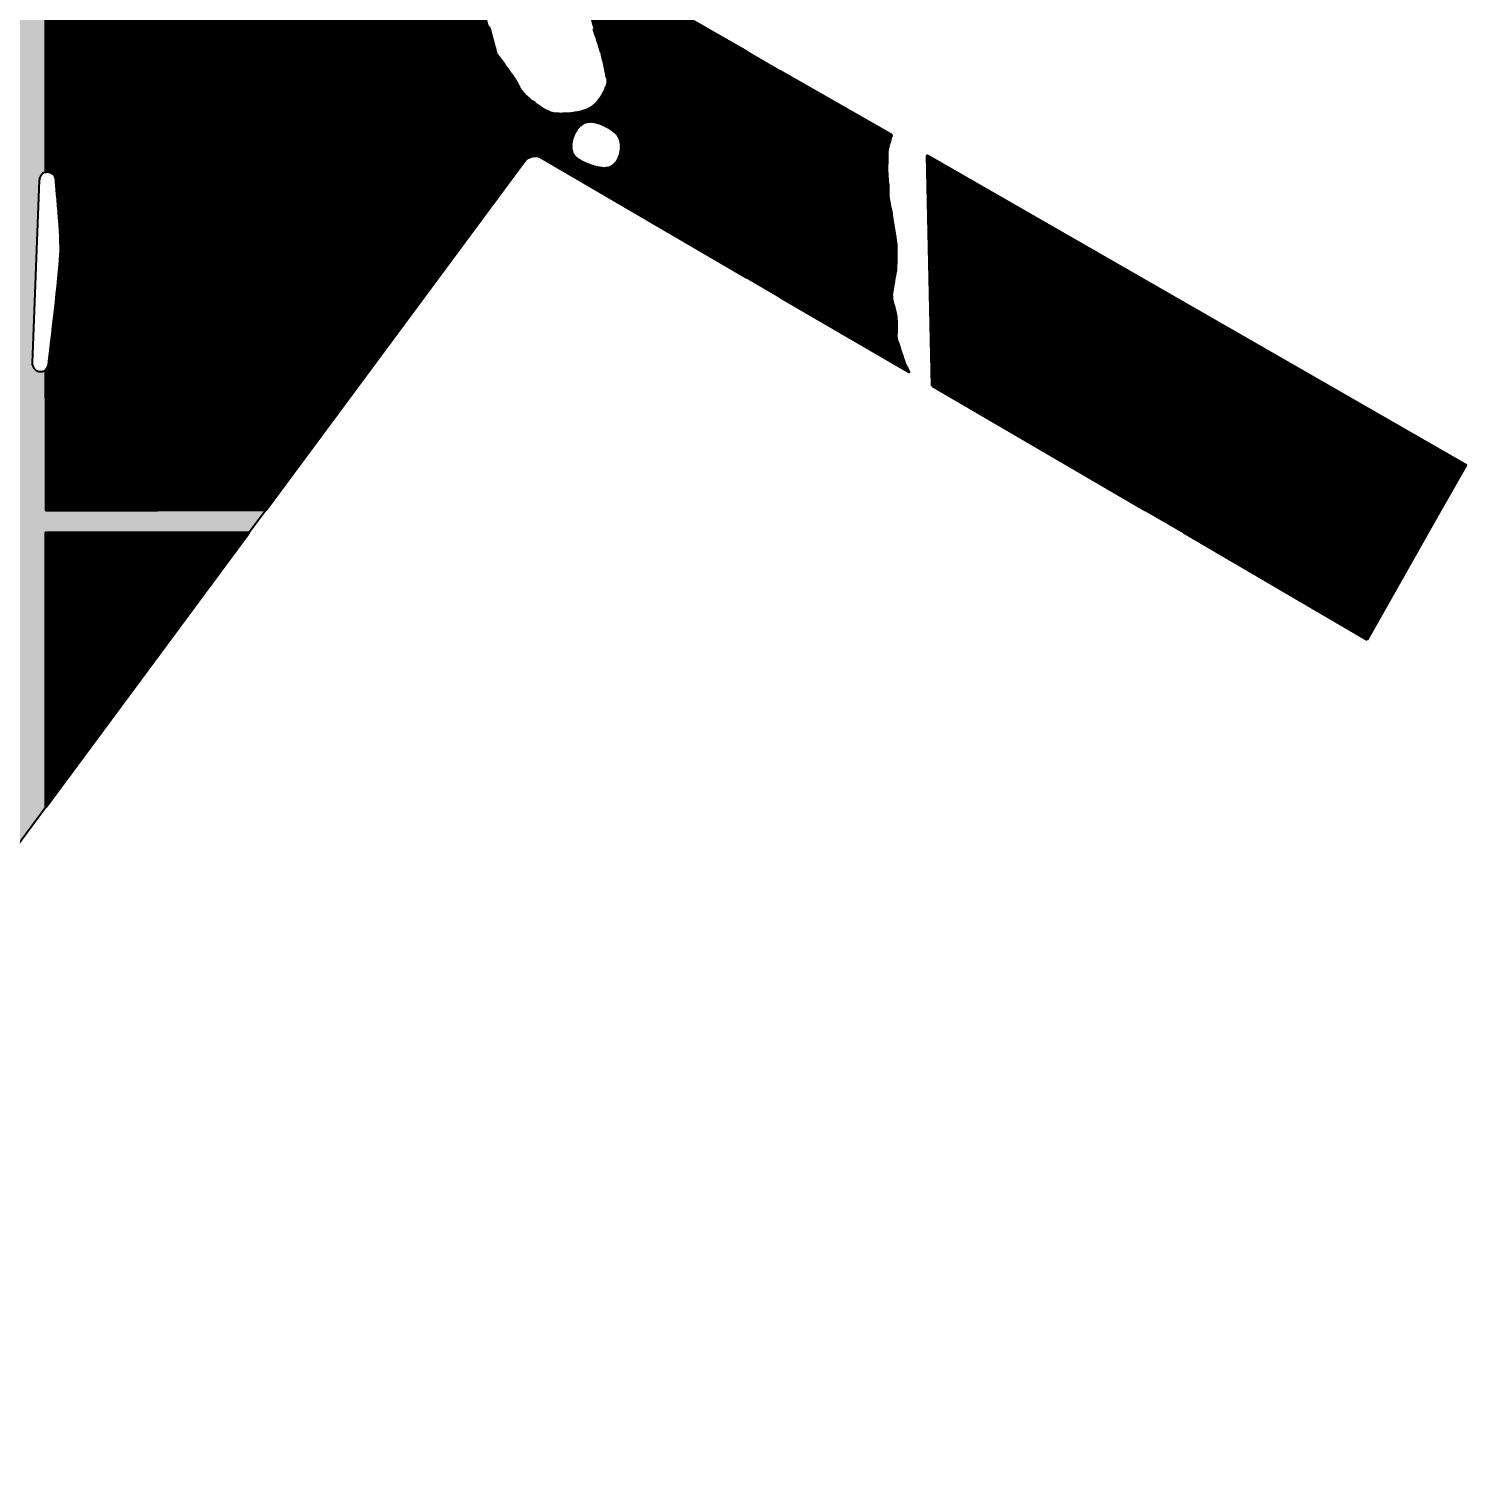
# Model space of a CAD drawing. Header units: metres. Extents: x 729569 to 733474, y 1423763 to 1426173.
# Drawn here: x 731921 to 732434, y 1424548 to 1425062 of the extents above; entities that cross this region are included whole.
import ezdxf

# ---------------------------------------------------------------- set-up
doc = ezdxf.new("R2010")
doc.units = ezdxf.units.M
for name, color, linetype in [('BOUNDARY', 7, 'Continuous'), ('GREEN_AREA', 7, 'Continuous'), ('PARCEL_BORDER', 7, 'Continuous'), ('PARCEL_S', 7, 'Continuous'), ('ROADS_LOCAL', 7, 'Continuous'), ('ROADS_MAIN', 7, 'Continuous')]:
    doc.layers.add(name, color=color, linetype=linetype)

msp = doc.modelspace()

# ---------------------------------------------------------------- hatches: boundary and pattern name
at = {"layer": 'BOUNDARY', "true_color": 0xdcdcdc}
h = msp.add_hatch(dxfattribs=at)
h.set_pattern_fill('SOLID')
h.paths.add_polyline_path([(732433.94, 1424906.89), (732398.68, 1424844.62), (732243.53, 1424935.18), (732241.7, 1425017.36), (732433.94, 1424906.89)])
at = {"layer": 'GREEN_AREA', "true_color": 0x96c896}
h = msp.add_hatch(dxfattribs=at)
h.set_pattern_fill('SOLID')
h.paths.add_polyline_path([(732124.73, 1425056.79), (732124.72, 1425056.81), (732124.3, 1425058.11), (732124.3, 1425058.12), (732123.88, 1425059.41), (732123.87, 1425059.42), (732123.47, 1425060.63), (732123.47, 1425060.64), (732123.1, 1425061.73), (732122.8, 1425062.64), (732122.58, 1425063.29), (732122.48, 1425063.61), (732122.38, 1425063.95), (732122.29, 1425064.27), (732122.21, 1425064.58), (732122.13, 1425064.92), (732122.04, 1425065.3), (732122.04, 1425065.31), (732121.92, 1425065.77), (732121.83, 1425066.15), (732121.76, 1425066.49), (732121.67, 1425066.93), (732121.6, 1425067.29), (732121.6, 1425067.3), (732121.48, 1425067.94), (732121.32, 1425068.8), (732121.13, 1425069.85), (732120.96, 1425070.84), (732148.64, 1425070.84), (732177.32, 1425054.36), (732177.32, 1424973.83), (732104.39, 1425016.4), (732103.96, 1425016.62), (732103.51, 1425016.8), (732103.04, 1425016.94), (732102.56, 1425017.03), (732102.08, 1425017.07), (732101.59, 1425017.07), (732101.11, 1425017.02), (732100.63, 1425016.92), (732100.16, 1425016.78), (732099.71, 1425016.59), (732099.29, 1425016.36), (732098.88, 1425016.09), (732098.51, 1425015.78), (732098.16, 1425015.43), (732097.85, 1425015.05), (732005.82, 1424890.84), (731967.32, 1424890.84), (731967.32, 1424930.84), (731927.32, 1424930.84), (731927.32, 1424940.88), (731927.37, 1424940.92), (731927.59, 1424941.11), (731927.8, 1424941.33), (731927.98, 1424941.57), (731928.13, 1424941.82), (731928.26, 1424942.09), (731928.37, 1424942.37), (731928.44, 1424942.65), (731928.49, 1424942.95), (731928.5, 1424943.08), (731928.54, 1424943.4), (731928.61, 1424944.02), (731928.73, 1424945.09), (731928.92, 1424946.78), (731929.16, 1424948.8), (731929.43, 1424951.11), (731929.72, 1424953.65), (731930.03, 1424956.36), (731930.03, 1424956.36), (731930.36, 1424959.2), (731930.36, 1424959.2), (731930.68, 1424962.11), (731930.69, 1424962.12), (731931.01, 1424965.05), (731931.01, 1424965.05), (731931.33, 1424967.95), (731931.33, 1424967.96), (731931.63, 1424970.77), (731931.63, 1424970.78), (731931.9, 1424973.46), (731931.9, 1424973.47), (731932.15, 1424975.96), (731932.15, 1424975.98), (731932.36, 1424978.23), (731932.36, 1424978.26), (731932.52, 1424980.22), (731932.53, 1424980.26), (731932.64, 1424981.87), (731932.64, 1424981.95), (731932.69, 1424983.17), (731932.69, 1424983.29), (731932.69, 1424984.73), (731932.69, 1424984.81), (731932.65, 1424986.5), (731932.65, 1424986.55), (731932.56, 1424988.45), (731932.56, 1424988.49), (731932.45, 1424990.55), (731932.45, 1424990.58), (731932.31, 1424992.74), (731932.31, 1424992.76), (731932.15, 1424994.99), (731932.15, 1424995), (731931.98, 1424997.23), (731931.98, 1424997.24), (731931.8, 1424999.43), (731931.8, 1424999.43), (731931.63, 1425001.52), (731931.63, 1425001.53), (731931.47, 1425003.46), (731931.32, 1425005.21), (731931.19, 1425006.69), (731931.1, 1425007.86), (731931.04, 1425008.69), (731931, 1425008.98), (731930.94, 1425009.27), (731930.85, 1425009.54), (731930.73, 1425009.81), (731930.58, 1425010.07), (731930.41, 1425010.31), (731930.22, 1425010.53), (731930.01, 1425010.73), (731929.78, 1425010.91), (731929.54, 1425011.07), (731929.27, 1425011.2), (731929, 1425011.31), (731928.72, 1425011.39), (731928.43, 1425011.44), (731928.14, 1425011.47), (731927.85, 1425011.46), (731927.55, 1425011.43), (731927.32, 1425011.38), (731927.32, 1425070.84), (732082.94, 1425070.84), (732083.01, 1425070.63), (732083.41, 1425069.42), (732083.81, 1425068.17), (732084.21, 1425066.92), (732084.59, 1425065.73), (732084.93, 1425064.61), (732085.3, 1425063.35), (732085.69, 1425062.01), (732086.08, 1425060.66), (732086.45, 1425059.34), (732086.79, 1425058.12), (732087.08, 1425057.07), (732087.31, 1425056.24), (732087.46, 1425055.7), (732087.49, 1425055.58), (732087.5, 1425055.55), (732087.52, 1425055.45), (732087.55, 1425055.34), (732087.59, 1425055.19), (732087.61, 1425055), (732087.64, 1425054.88), (732087.69, 1425054.64), (732087.74, 1425054.46), (732087.84, 1425054.13), (732087.92, 1425053.94), (732088.06, 1425053.62), (732088.25, 1425053.32), (732088.43, 1425053.06), (732088.47, 1425053.01), (732088.93, 1425052.37), (732088.93, 1425052.36), (732089.61, 1425051.44), (732090.43, 1425050.32), (732091.33, 1425049.09), (732092.25, 1425047.83), (732093.12, 1425046.62), (732093.89, 1425045.56), (732094.46, 1425044.74), (732094.76, 1425044.29), (732095.01, 1425043.86), (732095.22, 1425043.43), (732095.44, 1425042.95), (732095.46, 1425042.92), (732095.7, 1425042.4), (732095.78, 1425042.25), (732096.07, 1425041.72), (732096.2, 1425041.51), (732096.57, 1425040.94), (732096.69, 1425040.77), (732097.12, 1425040.2), (732097.22, 1425040.07), (732097.66, 1425039.56), (732097.75, 1425039.45), (732098.19, 1425038.98), (732098.27, 1425038.89), (732098.7, 1425038.47), (732098.77, 1425038.4), (732099.19, 1425038.02), (732099.24, 1425037.97), (732099.63, 1425037.62), (732099.71, 1425037.56), (732100.14, 1425037.2), (732100.26, 1425037.1), (732100.65, 1425036.81), (732100.76, 1425036.73), (732101.14, 1425036.47), (732101.21, 1425036.43), (732101.62, 1425036.17), (732101.62, 1425036.16), (732102.02, 1425035.91), (732102.34, 1425035.68), (732102.85, 1425035.27), (732102.88, 1425035.25), (732103.55, 1425034.74), (732103.65, 1425034.66), (732104.41, 1425034.13), (732104.58, 1425034.01), (732105.41, 1425033.52), (732105.69, 1425033.37), (732106.57, 1425032.96), (732106.98, 1425032.8), (732107.9, 1425032.52), (732108.13, 1425032.47), (732108.36, 1425032.42), (732109.15, 1425032.32), (732109.39, 1425032.3), (732110.41, 1425032.25), (732110.57, 1425032.24), (732111.76, 1425032.25), (732111.89, 1425032.25), (732113.19, 1425032.32), (732113.32, 1425032.32), (732114.69, 1425032.45), (732114.81, 1425032.46), (732116.19, 1425032.64), (732116.34, 1425032.66), (732117.68, 1425032.91), (732117.86, 1425032.95), (732119.1, 1425033.25), (732119.35, 1425033.33), (732120.43, 1425033.7), (732120.8, 1425033.85), (732121.67, 1425034.29), (732121.93, 1425034.43), (732122.17, 1425034.6), (732122.98, 1425035.23), (732123.16, 1425035.38), (732123.32, 1425035.54), (732124.08, 1425036.34), (732124.29, 1425036.59), (732124.99, 1425037.5), (732125.12, 1425037.69), (732125.74, 1425038.66), (732125.84, 1425038.81), (732126.37, 1425039.77), (732126.44, 1425039.89), (732126.88, 1425040.78), (732126.94, 1425040.89), (732127.27, 1425041.64), (732127.32, 1425041.76), (732127.54, 1425042.31), (732127.62, 1425042.53), (732127.71, 1425042.82), (732127.78, 1425043.13), (732127.83, 1425043.44), (732127.84, 1425043.76), (732127.83, 1425044.05), (732127.81, 1425044.35), (732127.76, 1425044.65), (732127.68, 1425044.93), (732127.6, 1425045.19), (732127.49, 1425045.48), (732127.42, 1425045.63), (732127.42, 1425045.63), (732127.4, 1425045.7), (732127.31, 1425046.19), (732127.17, 1425046.91), (732127.17, 1425046.91), (732127, 1425047.78), (732127, 1425047.8), (732126.81, 1425048.78), (732126.8, 1425048.8), (732126.58, 1425049.86), (732126.58, 1425049.89), (732126.34, 1425050.99), (732126.33, 1425051.03), (732126.08, 1425052.12), (732126.06, 1425052.17), (732125.8, 1425053.21), (732125.78, 1425053.29), (732125.5, 1425054.29), (732125.48, 1425054.35), (732125.13, 1425055.5), (732125.12, 1425055.53), (732124.73, 1425056.79)])
h.paths.add_polyline_path([(732007.32, 1424930.84), (732007.32, 1424970.84), (732047.32, 1424970.84), (732047.32, 1425010.84), (732087.32, 1425010.84), (732087.32, 1425050.84), (732047.32, 1425050.84), (732007.32, 1425050.84), (731967.32, 1425050.84), (731967.32, 1425010.84), (731967.32, 1424970.84), (731967.32, 1424930.84), (732007.32, 1424930.84)])
h.paths.add_polyline_path([(732119.67, 1425028.79), (732119.54, 1425028.74), (732119.24, 1425028.59), (732118.98, 1425028.44), (732118.79, 1425028.32), (732118.61, 1425028.19), (732118.22, 1425027.88), (732118.04, 1425027.72), (732117.87, 1425027.55), (732117.38, 1425027.02), (732117.23, 1425026.84), (732117.1, 1425026.65), (732116.55, 1425025.83), (732116.35, 1425025.48), (732115.9, 1425024.54), (732115.76, 1425024.19), (732115.43, 1425023.21), (732115.32, 1425022.81), (732115.14, 1425021.84), (732115.1, 1425021.61), (732115.08, 1425021.39), (732115.06, 1425020.66), (732115.06, 1425020.42), (732115.08, 1425020.18), (732115.14, 1425019.69), (732115.17, 1425019.47), (732115.22, 1425019.26), (732115.31, 1425018.96), (732115.41, 1425018.66), (732115.46, 1425018.52), (732115.58, 1425018.25), (732115.65, 1425018.13), (732115.76, 1425017.94), (732115.88, 1425017.75), (732116.06, 1425017.51), (732116.22, 1425017.3), (732116.4, 1425017.11), (732116.78, 1425016.74), (732116.95, 1425016.59), (732117.13, 1425016.45), (732117.83, 1425015.96), (732118.13, 1425015.77), (732119.24, 1425015.16), (732119.47, 1425015.05), (732120.76, 1425014.49), (732120.95, 1425014.41), (732122.3, 1425013.93), (732122.5, 1425013.86), (732123.83, 1425013.49), (732124.07, 1425013.43), (732125.28, 1425013.2), (732125.61, 1425013.16), (732126.42, 1425013.09), (732126.65, 1425013.08), (732126.87, 1425013.09), (732127.36, 1425013.13), (732127.63, 1425013.16), (732127.9, 1425013.22), (732128.15, 1425013.28), (732128.39, 1425013.36), (732128.63, 1425013.45), (732128.73, 1425013.5), (732129.03, 1425013.65), (732129.13, 1425013.71), (732129.41, 1425013.9), (732129.61, 1425014.05), (732129.8, 1425014.2), (732129.97, 1425014.36), (732130.25, 1425014.66), (732130.42, 1425014.85), (732130.58, 1425015.05), (732130.92, 1425015.55), (732131.05, 1425015.76), (732131.16, 1425015.98), (732131.51, 1425016.74), (732131.66, 1425017.13), (732131.92, 1425017.98), (732132, 1425018.35), (732132.16, 1425019.25), (732132.2, 1425019.63), (732132.23, 1425020.52), (732132.22, 1425020.92), (732132.16, 1425021.6), (732132.09, 1425021.98), (732131.99, 1425022.44), (732131.89, 1425022.77), (732131.8, 1425023.05), (732131.71, 1425023.27), (732131.65, 1425023.4), (732131.56, 1425023.59), (732131.5, 1425023.71), (732131.33, 1425023.98), (732131.17, 1425024.22), (732130.94, 1425024.52), (732130.6, 1425024.9), (732130.35, 1425025.16), (732129.76, 1425025.68), (732129.51, 1425025.88), (732128.6, 1425026.54), (732128.38, 1425026.68), (732127.33, 1425027.31), (732127.13, 1425027.42), (732126, 1425027.97), (732125.78, 1425028.07), (732124.66, 1425028.51), (732124.37, 1425028.61), (732123.32, 1425028.91), (732122.93, 1425029), (732122.18, 1425029.11), (732121.95, 1425029.13), (732121.71, 1425029.14), (732121.23, 1425029.13), (732120.97, 1425029.12), (732120.72, 1425029.08), (732120.44, 1425029.03), (732120.05, 1425028.93), (732119.93, 1425028.89), (732119.67, 1425028.79)])
h = msp.add_hatch(dxfattribs=at)
h.set_pattern_fill('SOLID')
h.paths.add_polyline_path([(732227.6, 1425008.17), (732227.61, 1425008.14), (732227.69, 1425007.37), (732227.69, 1425007.36), (732227.77, 1425006.7), (732227.82, 1425006.2), (732227.84, 1425005.92), (732227.84, 1425005.66), (732227.82, 1425005.38), (732227.79, 1425005.03), (732227.79, 1425004.97), (732227.77, 1425004.58), (732227.76, 1425004.41), (732227.76, 1425003.96), (732227.76, 1425003.84), (732227.78, 1425003.38), (732227.79, 1425003.3), (732227.81, 1425002.9), (732227.82, 1425002.8), (732227.86, 1425002.42), (732227.87, 1425002.34), (732227.92, 1425001.94), (732227.92, 1425001.9), (732227.99, 1425001.44), (732228, 1425001.35), (732228.08, 1425000.88), (732228.1, 1425000.82), (732228.22, 1425000.17), (732228.23, 1425000.14), (732228.38, 1424999.4), (732228.39, 1424999.39), (732228.55, 1424998.61), (732228.7, 1424997.88), (732228.82, 1424997.28), (732228.89, 1424996.92), (732228.94, 1424996.6), (732228.98, 1424996.29), (732229.01, 1424995.97), (732229.01, 1424995.96), (732229.06, 1424995.6), (732229.06, 1424995.55), (732229.12, 1424995.14), (732229.13, 1424995.07), (732229.21, 1424994.58), (732229.21, 1424994.56), (732229.36, 1424993.65), (732229.36, 1424993.65), (732229.56, 1424992.44), (732229.79, 1424991.05), (732230.03, 1424989.6), (732230.25, 1424988.2), (732230.45, 1424986.98), (732230.59, 1424986.06), (732230.65, 1424985.6), (732230.68, 1424985.19), (732230.7, 1424984.82), (732230.71, 1424984.44), (732230.71, 1424984), (732230.71, 1424983.47), (732230.71, 1424983.01), (732230.7, 1424982.56), (732230.69, 1424982.08), (732230.67, 1424981.56), (732230.65, 1424981.01), (732230.65, 1424981), (732230.64, 1424980.39), (732230.64, 1424980.38), (732230.62, 1424979.74), (732230.62, 1424979.74), (732230.6, 1424978.96), (732230.58, 1424978.12), (732230.56, 1424977.31), (732230.54, 1424976.61), (732230.53, 1424976.25), (732230.5, 1424976.17), (732230.42, 1424975.93), (732230.33, 1424975.56), (732230.27, 1424975.24), (732230.26, 1424975.19), (732230.14, 1424974.5), (732230.14, 1424974.49), (732229.98, 1424973.54), (732229.98, 1424973.54), (732229.8, 1424972.46), (732229.62, 1424971.38), (732229.46, 1424970.42), (732229.34, 1424969.69), (732229.29, 1424969.36), (732229.23, 1424969.07), (732229.16, 1424968.76), (732229.16, 1424968.75), (732229.11, 1424968.49), (732229.09, 1424968.38), (732229.07, 1424968.25), (732229.03, 1424967.91), (732229.03, 1424967.57), (732229.07, 1424967.23), (732229.08, 1424967.15), (732229.1, 1424966.79), (732229.11, 1424966.72), (732229.14, 1424966.21), (732229.16, 1424966.05), (732229.22, 1424965.54), (732229.29, 1424965.21), (732229.38, 1424964.84), (732229.42, 1424964.69), (732229.58, 1424964.14), (732229.59, 1424964.12), (732229.79, 1424963.45), (732230.01, 1424962.71), (732230.22, 1424961.94), (732230.41, 1424961.18), (732230.54, 1424960.47), (732230.62, 1424959.81), (732230.68, 1424959.05), (732230.72, 1424958.22), (732230.74, 1424957.4), (732230.75, 1424956.61), (732230.76, 1424955.9), (732230.76, 1424955.31), (732230.76, 1424955.3), (732230.76, 1424954.92), (732230.75, 1424954.58), (732230.72, 1424954.25), (732230.68, 1424953.85), (732230.67, 1424953.65), (732230.66, 1424953.24), (732230.67, 1424952.91), (732230.71, 1424952.44), (732230.74, 1424952.21), (732230.79, 1424951.99), (732230.91, 1424951.51), (732230.95, 1424951.35), (732231.19, 1424950.54), (732231.21, 1424950.49), (732231.55, 1424949.45), (732231.56, 1424949.43), (732231.95, 1424948.26), (732231.95, 1424948.25), (732232.36, 1424947.05), (732232.36, 1424947.04), (732232.75, 1424945.92), (732232.75, 1424945.91), (732233.08, 1424944.96), (732233.32, 1424944.28), (732233.4, 1424944.04), (732233.45, 1424943.88), (732233.5, 1424943.68), (732233.56, 1424943.5), (732233.65, 1424943.27), (732233.74, 1424943.03), (732233.85, 1424942.8), (732233.9, 1424942.69), (732234.05, 1424942.4), (732234.07, 1424942.37), (732234.23, 1424942.05), (732234.4, 1424941.72), (732234.59, 1424941.35), (732234.91, 1424940.7), (732235.25, 1424940.02), (732189.32, 1424966.82), (732189.32, 1425047.46), (732228.96, 1425024.69), (732228.85, 1425024.29), (732228.85, 1425024.28), (732228.63, 1425023.45), (732228.46, 1425022.81), (732228.27, 1425022.13), (732228.08, 1425021.45), (732228.08, 1425021.44), (732227.9, 1425020.8), (732227.88, 1425020.75), (732227.73, 1425020.16), (732227.7, 1425020.06), (732227.58, 1425019.53), (732227.54, 1425019.35), (732227.47, 1425018.88), (732227.43, 1425018.62), (732227.4, 1425018.15), (732227.39, 1425017.91), (732227.39, 1425017.5), (732227.4, 1425017.34), (732227.42, 1425016.94), (732227.42, 1425016.93), (732227.44, 1425016.57), (732227.45, 1425016.22), (732227.45, 1425015.85), (732227.43, 1425015.27), (732227.4, 1425014.56), (732227.4, 1425014.54), (732227.38, 1425013.73), (732227.38, 1425013.7), (732227.37, 1425012.84), (732227.36, 1425012.79), (732227.36, 1425011.91), (732227.36, 1425011.84), (732227.39, 1425010.96), (732227.39, 1425010.86), (732227.44, 1425010), (732227.44, 1425009.91), (732227.51, 1425009.05), (732227.52, 1425009), (732227.6, 1425008.17)])
h = msp.add_hatch(dxfattribs=at)
h.set_pattern_fill('SOLID')
h.paths.add_polyline_path([(732243.53, 1424935.18), (732241.7, 1425017.36), (732433.94, 1424906.89), (732424.85, 1424890.84), (732361.7, 1424890.84), (732361.7, 1424930.84), (732321.7, 1424930.84), (732321.7, 1424890.84), (732319.51, 1424890.84), (732243.53, 1424935.18)])
h.paths.add_polyline_path([(732321.7, 1424970.84), (732281.7, 1424970.84), (732281.7, 1424930.84), (732321.7, 1424930.84), (732321.7, 1424970.84)])
h = msp.add_hatch(dxfattribs=at)
h.set_pattern_fill('SOLID')
h.paths.add_polyline_path([(731927.32, 1424784.89), (731927.32, 1424882.84), (731999.89, 1424882.84), (731927.32, 1424784.89)])
h = msp.add_hatch(dxfattribs=at)
h.set_pattern_fill('SOLID')
h.paths.add_polyline_path([(732398.68, 1424844.62), (732333.21, 1424882.84), (732420.32, 1424882.84), (732398.68, 1424844.62)])
at = {"layer": 'PARCEL_S', "true_color": 0xffc8c8}
h = msp.add_hatch(dxfattribs=at)
h.set_pattern_fill('SOLID')
h.paths.add_polyline_path([(732007.32, 1425010.84), (732007.32, 1425050.84), (731967.32, 1425050.84), (731967.32, 1425010.84), (732007.32, 1425010.84)])
h = msp.add_hatch(dxfattribs=at)
h.set_pattern_fill('SOLID')
h.paths.add_polyline_path([(732047.32, 1425010.84), (732047.32, 1425050.84), (732007.32, 1425050.84), (732007.32, 1425010.84), (732047.32, 1425010.84)])
h = msp.add_hatch(dxfattribs=at)
h.set_pattern_fill('SOLID')
h.paths.add_polyline_path([(732087.32, 1425010.84), (732087.32, 1425050.84), (732047.32, 1425050.84), (732047.32, 1425010.84), (732087.32, 1425010.84)])
h = msp.add_hatch(dxfattribs=at)
h.set_pattern_fill('SOLID')
h.paths.add_polyline_path([(732007.32, 1424970.84), (732007.32, 1425010.84), (731967.32, 1425010.84), (731967.32, 1424970.84), (732007.32, 1424970.84)])
h = msp.add_hatch(dxfattribs=at)
h.set_pattern_fill('SOLID')
h.paths.add_polyline_path([(732047.32, 1424970.84), (732047.32, 1425010.84), (732007.32, 1425010.84), (732007.32, 1424970.84), (732047.32, 1424970.84)])
h = msp.add_hatch(dxfattribs=at)
h.set_pattern_fill('SOLID')
h.paths.add_polyline_path([(732007.32, 1424930.84), (732007.32, 1424970.84), (731967.32, 1424970.84), (731967.32, 1424930.84), (732007.32, 1424930.84)])
h = msp.add_hatch(dxfattribs=at)
h.set_pattern_fill('SOLID')
h.paths.add_polyline_path([(732321.7, 1424930.84), (732321.7, 1424970.84), (732281.7, 1424970.84), (732281.7, 1424930.84), (732321.7, 1424930.84)])
h = msp.add_hatch(dxfattribs=at)
h.set_pattern_fill('SOLID')
h.paths.add_polyline_path([(731967.32, 1424890.84), (731967.32, 1424930.84), (731927.32, 1424930.84), (731927.32, 1424890.84), (731967.32, 1424890.84)])
h = msp.add_hatch(dxfattribs=at)
h.set_pattern_fill('SOLID')
h.paths.add_polyline_path([(732361.7, 1424890.84), (732361.7, 1424930.84), (732321.7, 1424930.84), (732321.7, 1424890.84), (732361.7, 1424890.84)])
at = {"layer": 'ROADS_LOCAL', "true_color": 0x741b47}
h = msp.add_hatch(dxfattribs=at)
h.set_pattern_fill('SOLID')
h.paths.add_polyline_path([(732424.85, 1424890.84), (732420.32, 1424882.84), (732333.21, 1424882.84), (732319.51, 1424890.84), (732424.85, 1424890.84)])
at = {"layer": 'ROADS_MAIN', "true_color": 0x999999}
h = msp.add_hatch(dxfattribs=at)
h.set_pattern_fill('SOLID')
h.paths.add_polyline_path([(731162.77, 1425030.65), (731161.6, 1425043.29), (731222.91, 1425070.84), (731159.06, 1425070.84), (731158.8, 1425073.69), (731159.32, 1425078.84), (731240.71, 1425078.84), (731391.32, 1425146.52), (731391.32, 1425258.84), (731177.48, 1425258.84), (731178.29, 1425266.84), (731391.32, 1425266.84), (731391.32, 1425446.84), (731202.5, 1425446.84), (731203.59, 1425454.84), (731391.32, 1425454.84), (731391.32, 1425634.84), (731249.24, 1425634.84), (731251.87, 1425642.84), (731391.32, 1425642.84), (731391.32, 1425671.54), (731391.48, 1425671.52), (731391.76, 1425671.48), (731391.82, 1425671.46), (731392, 1425671.24), (731392.43, 1425670.62), (731392.45, 1425670.59), (731392.99, 1425669.85), (731393.13, 1425669.67), (731393.72, 1425668.96), (731394.03, 1425668.65), (731394.71, 1425668.04), (731394.98, 1425667.83), (731395.28, 1425667.64), (731396.06, 1425667.23), (731396.38, 1425667.08), (731396.71, 1425666.97), (731397.44, 1425666.77), (731397.69, 1425666.72), (731397.95, 1425666.69), (731398.67, 1425666.62), (731399.1, 1425666.62), (731399.83, 1425666.66), (731400.14, 1425666.69), (731400.89, 1425666.81), (731401.08, 1425666.84), (731401.86, 1425667.02), (731401.94, 1425667.04), (731402.74, 1425667.24), (731403.32, 1425667.38), (731403.32, 1425642.84), (731498.65, 1425642.84), (731498.65, 1425642.82), (731498.73, 1425642.32), (731498.85, 1425641.84), (731499.02, 1425641.36), (731499.23, 1425640.91), (731499.49, 1425640.48), (731499.8, 1425640.08), (731500.14, 1425639.71), (731500.51, 1425639.38), (731500.92, 1425639.09), (731507.51, 1425634.84), (731403.32, 1425634.84), (731403.32, 1425454.84), (731653.32, 1425454.84), (731653.32, 1425540.98), (731653.42, 1425540.95), (731653.91, 1425540.83), (731654.41, 1425540.77), (731654.91, 1425540.76), (731665.32, 1425541.07), (731665.32, 1425454.84), (731779.89, 1425454.84), (731787.48, 1425446.84), (731665.32, 1425446.84), (731665.32, 1425269.66), (731883.06, 1425367.51), (731894.12, 1425359.63), (731894.38, 1425359.44), (731688.32, 1425266.84), (731877.45, 1425266.84), (731877.45, 1425266.84), (731877.45, 1425266.77), (731877.48, 1425266.35), (731877.51, 1425266.15), (731877.57, 1425265.88), (731877.68, 1425265.44), (731877.72, 1425265.29), (731877.98, 1425264.48), (731878.01, 1425264.39), (731878.46, 1425263.08), (731878.48, 1425263.03), (731879.04, 1425261.51), (731879.05, 1425261.48), (731879.66, 1425259.87), (731879.67, 1425259.84), (731880.07, 1425258.84), (731670.52, 1425258.84), (731665.32, 1425256.5), (731665.32, 1425078.84), (731915.32, 1425078.84), (731915.32, 1425258.84), (731890.16, 1425258.84), (731890.43, 1425259.62), (731890.43, 1425259.62), (731890.76, 1425260.6), (731890.77, 1425260.6), (731891.02, 1425261.35), (731891.02, 1425261.36), (731891.15, 1425261.74), (731891.28, 1425262.1), (731891.41, 1425262.47), (731891.44, 1425262.56), (731891.53, 1425262.85), (731891.6, 1425263.1), (731891.64, 1425263.35), (731891.67, 1425263.51), (731891.69, 1425263.81), (731891.69, 1425264.1), (731891.66, 1425264.4), (731891.59, 1425264.69), (731891.5, 1425264.97), (731891.39, 1425265.24), (731891.24, 1425265.5), (731891.08, 1425265.74), (731890.88, 1425265.97), (731890.81, 1425266.04), (731890.79, 1425266.07), (731890.61, 1425266.31), (731890.41, 1425266.53), (731890.28, 1425266.67), (731890.1, 1425266.83), (731890.09, 1425266.84), (731915.32, 1425266.84), (731915.32, 1425344.51), (731927.32, 1425335.96), (731927.32, 1425266.84), (732011.07, 1425266.84), (732011.1, 1425266.81), (732019.67, 1425258.84), (731927.32, 1425258.84), (731927.32, 1425078.84), (732077.84, 1425078.84), (732077.96, 1425078.66), (732077.98, 1425078.63), (732078.53, 1425077.89), (732078.58, 1425077.82), (732078.97, 1425077.33), (732079.11, 1425077.16), (732079.56, 1425076.66), (732079.67, 1425076.55), (732080.12, 1425076.1), (732080.17, 1425076.05), (732080.58, 1425075.66), (732080.89, 1425075.36), (732081.1, 1425075.12), (732081.3, 1425074.89), (732081.47, 1425074.68), (732081.57, 1425074.54), (732081.66, 1425074.4), (732081.74, 1425074.25), (732081.81, 1425074.08), (732082.01, 1425073.54), (732082.3, 1425072.74), (732082.63, 1425071.75), (732082.94, 1425070.84), (731927.32, 1425070.84), (731927.32, 1425011.38), (731927.27, 1425011.37), (731926.99, 1425011.28), (731926.72, 1425011.16), (731926.46, 1425011.02), (731926.22, 1425010.85), (731926, 1425010.66), (731925.8, 1425010.45), (731925.61, 1425010.22), (731925.45, 1425009.98), (731925.32, 1425009.72), (731925.21, 1425009.45), (731925.13, 1425009.16), (731925.07, 1425008.88), (731925.05, 1425008.58), (731922.51, 1424943.38), (731922.51, 1424943.08), (731922.54, 1424942.79), (731922.6, 1424942.5), (731922.69, 1424942.21), (731922.81, 1424941.94), (731922.96, 1424941.68), (731923.13, 1424941.44), (731923.32, 1424941.21), (731923.53, 1424941), (731923.77, 1424940.82), (731924.02, 1424940.66), (731924.28, 1424940.52), (731924.56, 1424940.42), (731924.85, 1424940.34), (731925.14, 1424940.29), (731925.44, 1424940.27), (731925.73, 1424940.27), (731926.03, 1424940.31), (731926.32, 1424940.38), (731926.6, 1424940.47), (731926.87, 1424940.59), (731927.13, 1424940.74), (731927.32, 1424940.88), (731927.32, 1424890.84), (732005.82, 1424890.84), (731999.89, 1424882.84), (731927.32, 1424882.84), (731927.32, 1424784.89), (731915.32, 1424768.69), (731915.32, 1424882.84), (731886.5, 1424882.84), (731891.41, 1424890.84), (731915.32, 1424890.84), (731915.32, 1425070.84), (731665.32, 1425070.84), (731665.32, 1424890.84), (731783.57, 1424890.84), (731783.59, 1424890.59), (731783.85, 1424887.96), (731784.11, 1424885.25), (731784.34, 1424882.84), (731665.32, 1424882.84), (731665.32, 1424702.84), (731866.53, 1424702.84), (731860.6, 1424694.84), (731665.32, 1424694.84), (731665.32, 1424565.24), (731665.26, 1424565.19), (731665.05, 1424565.01), (731664.8, 1424564.77), (731664.57, 1424564.49), (731664.48, 1424564.36), (731664.26, 1424564.01), (731664.21, 1424563.92), (731664.2, 1424563.91), (731664.07, 1424563.7), (731663.53, 1424562.91), (731662.72, 1424561.7), (731661.66, 1424560.14), (731660.42, 1424558.3), (731659.03, 1424556.25), (731657.56, 1424554.06), (731656.03, 1424551.8), (731654.51, 1424549.55), (731653.32, 1424547.79), (731653.32, 1424694.84), (731535.69, 1424694.84), (731535.58, 1424695.06), (731535.44, 1424695.31), (731535.39, 1424695.38), (731535.21, 1424695.63), (731535.01, 1424695.86), (731534.78, 1424696.07), (731534.54, 1424696.25), (731534.28, 1424696.41), (731534.25, 1424696.42), (731533.97, 1424696.55), (731533.68, 1424696.65), (731533.38, 1424696.72), (731533.07, 1424696.76), (731532.77, 1424696.77), (731532.46, 1424696.75), (731532.44, 1424696.75), (731532.15, 1424696.69), (731531.86, 1424696.62), (731531.59, 1424696.51), (731531.33, 1424696.38), (731531.08, 1424696.22), (731530.99, 1424696.16), (731530.75, 1424695.97), (731530.53, 1424695.76), (731530.34, 1424695.55), (731530.17, 1424695.35), (731529.8, 1424694.88), (731529.77, 1424694.84), (731403.32, 1424694.84), (731403.32, 1424672.57), (731402.57, 1424672.94), (731401.83, 1424673.3), (731401.34, 1424673.54), (731400.83, 1424673.79), (731400.82, 1424673.8), (731400.31, 1424674.05), (731400.3, 1424674.05), (731400.16, 1424674.22), (731399.95, 1424674.43), (731399.72, 1424674.62), (731399.48, 1424674.78), (731399.21, 1424674.92), (731398.94, 1424675.03), (731398.75, 1424675.1), (731398.52, 1424675.17), (731398.06, 1424675.29), (731398.02, 1424675.3), (731397.36, 1424675.47), (731397.35, 1424675.47), (731396.55, 1424675.67), (731395.68, 1424675.89), (731394.82, 1424676.12), (731394.02, 1424676.35), (731393.24, 1424676.59), (731392.39, 1424676.87), (731391.55, 1424677.16), (731391.32, 1424677.23), (731391.32, 1424694.84), (731376.22, 1424694.84), (731376.31, 1424695.24), (731376.33, 1424695.38), (731376.46, 1424696.17), (731376.49, 1424696.45), (731376.56, 1424697.35), (731376.56, 1424697.58), (731376.56, 1424698.5), (731376.55, 1424698.65), (731376.5, 1424699.56), (731376.49, 1424699.66), (731376.42, 1424700.49), (731376.42, 1424700.54), (731376.34, 1424701.26), (731376.3, 1424701.68), (731376.35, 1424701.84), (731376.41, 1424702.08), (731376.49, 1424702.43), (731376.54, 1424702.71), (731376.55, 1424702.84), (731391.32, 1424702.84), (731391.32, 1424743.28), (731403.32, 1424742.02), (731403.32, 1424702.84), (731541.65, 1424702.84), (731541.75, 1424701.98), (731541.78, 1424701.76), (731541.94, 1424700.86), (731542.03, 1424700.5), (731542.17, 1424700.05), (731542.28, 1424699.76), (731542.42, 1424699.48), (731542.53, 1424699.3), (731542.67, 1424699.07), (731542.84, 1424698.85), (731543.02, 1424698.65), (731543.07, 1424698.6), (731543.28, 1424698.41), (731543.51, 1424698.24), (731543.62, 1424698.17), (731543.98, 1424697.96), (731544.22, 1424697.84), (731544.5, 1424697.72), (731544.8, 1424697.63), (731545.2, 1424697.53), (731545.53, 1424697.47), (731545.86, 1424697.44), (731546.47, 1424697.42), (731546.76, 1424697.43), (731547.06, 1424697.47), (731547.92, 1424697.62), (731548.34, 1424697.72), (731549.29, 1424698.03), (731549.56, 1424698.13), (731550.55, 1424698.56), (731550.74, 1424698.65), (731551.75, 1424699.17), (731551.9, 1424699.26), (731552.88, 1424699.84), (731553, 1424699.92), (731553.92, 1424700.52), (731554.2, 1424700.74), (731554.97, 1424701.39), (731555.21, 1424701.62), (731556.09, 1424702.54), (731556.2, 1424702.68), (731556.34, 1424702.84), (731653.32, 1424702.84), (731653.32, 1424882.84), (731403.32, 1424882.84), (731403.32, 1424790.32), (731402.95, 1424790.77), (731402.84, 1424790.88), (731402.39, 1424791.39), (731402.28, 1424791.51), (731401.78, 1424792.03), (731401.67, 1424792.14), (731401.13, 1424792.67), (731400.95, 1424792.84), (731400.47, 1424793.26), (731400.35, 1424793.37), (731399.69, 1424793.92), (731399.62, 1424793.98), (731398.83, 1424794.62), (731398.79, 1424794.65), (731397.91, 1424795.34), (731397.88, 1424795.36), (731396.97, 1424796.07), (731396.95, 1424796.09), (731396.06, 1424796.77), (731396.05, 1424796.79), (731395.23, 1424797.41), (731395.21, 1424797.42), (731394.52, 1424797.95), (731394.5, 1424797.96), (731393.98, 1424798.36), (731393.96, 1424798.37), (731393.31, 1424798.85), (731393.29, 1424798.87), (731392.64, 1424799.36), (731392.61, 1424799.38), (731391.98, 1424799.84), (731391.93, 1424799.87), (731391.37, 1424800.27), (731391.32, 1424800.3), (731391.32, 1424882.84), (731314.05, 1424882.84), (731313.81, 1424883.2), (731313.79, 1424883.22), (731312.59, 1424884.94), (731312.57, 1424884.96), (731311.35, 1424886.69), (731311.34, 1424886.71), (731310.15, 1424888.39), (731310.14, 1424888.4), (731309.03, 1424889.95), (731309.03, 1424889.96), (731308.4, 1424890.84), (731391.32, 1424890.84), (731391.32, 1425070.84), (731252.18, 1425070.84), (731162.77, 1425030.65)])
h.paths.add_polyline_path([(731403.32, 1424890.84), (731653.32, 1424890.84), (731653.32, 1425070.84), (731403.32, 1425070.84), (731403.32, 1424890.84)])
h.paths.add_polyline_path([(731391.32, 1425078.84), (731391.32, 1425133.37), (731269.98, 1425078.84), (731391.32, 1425078.84)])
h.paths.add_polyline_path([(731403.32, 1425266.84), (731653.32, 1425266.84), (731653.32, 1425446.84), (731474.97, 1425446.84), (731474.96, 1425446.86), (731474.76, 1425447.22), (731474.65, 1425447.45), (731474.59, 1425447.64), (731474.47, 1425448.07), (731474.45, 1425448.12), (731474.26, 1425448.73), (731474.2, 1425448.91), (731473.98, 1425449.49), (731473.84, 1425449.82), (731473.63, 1425450.21), (731473.5, 1425450.45), (731473.34, 1425450.67), (731473.17, 1425450.88), (731472.94, 1425451.15), (731472.68, 1425451.38), (731472.56, 1425451.48), (731472.31, 1425451.66), (731472.04, 1425451.81), (731471.98, 1425451.84), (731471.74, 1425451.95), (731471.49, 1425452.04), (731471.41, 1425452.06), (731471.08, 1425452.14), (731470.73, 1425452.18), (731470.55, 1425452.19), (731470.3, 1425452.2), (731470.06, 1425452.19), (731469.81, 1425452.15), (731469.49, 1425452.09), (731469.22, 1425452.03), (731468.95, 1425451.94), (731468.49, 1425451.76), (731468.15, 1425451.6), (731467.59, 1425451.3), (731467.4, 1425451.19), (731466.97, 1425450.91), (731466.94, 1425450.89), (731466.92, 1425450.88), (731466.66, 1425450.72), (731466.41, 1425450.53), (731466.19, 1425450.32), (731465.99, 1425450.09), (731465.81, 1425449.83), (731465.66, 1425449.56), (731465.58, 1425449.4), (731465.57, 1425449.37), (731465.38, 1425448.97), (731465.37, 1425448.95), (731465.12, 1425448.42), (731465.11, 1425448.38), (731464.9, 1425447.93), (731464.77, 1425447.67), (731464.55, 1425447.31), (731464.5, 1425447.21), (731464.3, 1425446.84), (731456.6, 1425446.84), (731456.56, 1425446.89), (731456.36, 1425447.09), (731456.15, 1425447.27), (731456.09, 1425447.32), (731455.81, 1425447.51), (731455.5, 1425447.67), (731455.36, 1425447.73), (731455.1, 1425447.84), (731454.84, 1425447.92), (731454.56, 1425447.97), (731454.29, 1425448.02), (731453.93, 1425448.05), (731453.57, 1425448.04), (731453.11, 1425448), (731452.84, 1425447.96), (731452.58, 1425447.9), (731451.9, 1425447.72), (731451.52, 1425447.59), (731450.78, 1425447.27), (731450.47, 1425447.12), (731449.97, 1425446.84), (731403.32, 1425446.84), (731403.32, 1425266.84)])
h.paths.add_polyline_path([(731624.69, 1425238.68), (731623.81, 1425239.53), (731623.77, 1425239.56), (731623.04, 1425240.25), (731622.96, 1425240.32), (731622.45, 1425240.76), (731622.35, 1425240.85), (731621.82, 1425241.27), (731621.79, 1425241.29), (731621.32, 1425241.65), (731621.23, 1425241.72), (731620.78, 1425242.04), (731620.64, 1425242.13), (731620.18, 1425242.43), (731620.01, 1425242.53), (731619.49, 1425242.81), (731619.33, 1425242.89), (731618.73, 1425243.17), (731618.68, 1425243.19), (731618.11, 1425243.45), (731618.1, 1425243.45), (731617.51, 1425243.71), (731617.41, 1425243.75), (731616.8, 1425243.99), (731616.62, 1425244.06), (731615.98, 1425244.27), (731615.7, 1425244.34), (731615.05, 1425244.48), (731614.67, 1425244.54), (731613.99, 1425244.6), (731613.77, 1425244.61), (731613.54, 1425244.61), (731612.83, 1425244.56), (731612.59, 1425244.54), (731612.34, 1425244.49), (731612.1, 1425244.42), (731611.39, 1425244.19), (731611.18, 1425244.12), (731610.97, 1425244.02), (731610.01, 1425243.54), (731609.84, 1425243.45), (731608.71, 1425242.79), (731608.63, 1425242.74), (731607.42, 1425241.98), (731607.37, 1425241.95), (731606.17, 1425241.16), (731606.15, 1425241.14), (731605.03, 1425240.39), (731604.24, 1425239.86), (731604.04, 1425239.89), (731603.74, 1425239.91), (731603.43, 1425239.9), (731603.38, 1425239.9), (731603.3, 1425239.89), (731603.17, 1425239.88), (731603.08, 1425239.87), (731602.79, 1425239.83), (731602.68, 1425239.82), (731602.18, 1425239.73), (731602.01, 1425239.7), (731601.29, 1425239.54), (731601.03, 1425239.47), (731600.32, 1425239.24), (731599.91, 1425239.07), (731599.44, 1425238.84), (731599.16, 1425238.68), (731598.9, 1425238.49), (731598.64, 1425238.29), (731598.44, 1425238.11), (731598.26, 1425237.93), (731598.09, 1425237.72), (731597.98, 1425237.57), (731597.8, 1425237.29), (731597.65, 1425237), (731597.61, 1425236.91), (731597.51, 1425236.67), (731597.44, 1425236.41), (731597.42, 1425236.33), (731597.36, 1425235.99), (731597.34, 1425235.64), (731597.34, 1425235.47), (731597.35, 1425235.22), (731597.38, 1425234.97), (731597.43, 1425234.72), (731597.51, 1425234.41), (731597.59, 1425234.13), (731597.7, 1425233.87), (731597.93, 1425233.38), (731598.11, 1425233.06), (731598.53, 1425232.39), (731598.65, 1425232.21), (731599.16, 1425231.53), (731599.23, 1425231.44), (731599.73, 1425230.81), (731599.76, 1425230.77), (731600.17, 1425230.28), (731600.36, 1425230.04), (731600.55, 1425229.76), (731600.55, 1425229.76), (731600.78, 1425229.43), (731600.96, 1425229.2), (731601.2, 1425228.91), (731601.37, 1425228.72), (731601.55, 1425228.56), (731601.88, 1425228.28), (731602.12, 1425228.1), (731403.32, 1425138.76), (731403.32, 1425078.84), (731653.32, 1425078.84), (731653.32, 1425251.11), (731625, 1425238.38), (731624.7, 1425238.67), (731624.69, 1425238.68)])
h.paths.add_polyline_path([(731641.24, 1425258.84), (731403.32, 1425258.84), (731403.32, 1425151.92), (731641.24, 1425258.84)])
h = msp.add_hatch(dxfattribs=at)
h.set_pattern_fill('SOLID')
h.paths.add_polyline_path([(732189.32, 1424966.82), (732177.32, 1424973.83), (732177.32, 1425054.36), (732189.32, 1425047.46), (732189.32, 1424966.82)])

# ---------------------------------------------------------------- linework, layer by layer
at = {"layer": 'PARCEL_BORDER', "lineweight": 40, "true_color": 0x323232}
msp.add_lwpolyline([(731927.32, 1425070.84), (731927.32, 1425011.38), (731927.27, 1425011.37), (731926.99, 1425011.28), (731926.72, 1425011.16), (731926.46, 1425011.02), (731926.22, 1425010.85), (731926, 1425010.66), (731925.8, 1425010.45), (731925.61, 1425010.22), (731925.45, 1425009.98), (731925.32, 1425009.72), (731925.21, 1425009.45), (731925.13, 1425009.16), (731925.07, 1425008.88), (731925.05, 1425008.58), (731922.51, 1424943.38), (731922.51, 1424943.08), (731922.54, 1424942.79), (731922.6, 1424942.5), (731922.69, 1424942.21), (731922.81, 1424941.94), (731922.96, 1424941.68), (731923.13, 1424941.44), (731923.32, 1424941.21), (731923.53, 1424941), (731923.77, 1424940.82), (731924.02, 1424940.66), (731924.28, 1424940.52), (731924.56, 1424940.42), (731924.85, 1424940.34), (731925.14, 1424940.29), (731925.44, 1424940.27), (731925.73, 1424940.27), (731926.03, 1424940.31), (731926.32, 1424940.38), (731926.6, 1424940.47), (731926.87, 1424940.59), (731927.13, 1424940.74), (731927.32, 1424940.88), (731927.32, 1424890.84), (732005.82, 1424890.84), (731999.89, 1424882.84), (731927.32, 1424882.84), (731927.32, 1424784.89), (731915.32, 1424768.69)], dxfattribs=at)
at = {"layer": 'PARCEL_BORDER', "lineweight": 50, "true_color": 0x326432}
for points in [[(732148.64, 1425070.84), (732177.32, 1425054.36), (732177.32, 1424973.83), (732104.39, 1425016.4), (732103.96, 1425016.62), (732103.51, 1425016.8), (732103.04, 1425016.94), (732102.56, 1425017.03), (732102.08, 1425017.07), (732101.59, 1425017.07), (732101.11, 1425017.02), (732100.63, 1425016.92), (732100.16, 1425016.78), (732099.71, 1425016.59), (732099.29, 1425016.36), (732098.88, 1425016.09), (732098.51, 1425015.78), (732098.16, 1425015.43), (732097.85, 1425015.05), (732005.82, 1424890.84), (731967.32, 1424890.84), (731967.32, 1424930.84), (731927.32, 1424930.84), (731927.32, 1424940.88), (731927.37, 1424940.92), (731927.59, 1424941.11), (731927.8, 1424941.33), (731927.98, 1424941.57), (731928.13, 1424941.82), (731928.26, 1424942.09), (731928.37, 1424942.37), (731928.44, 1424942.65), (731928.49, 1424942.95), (731928.5, 1424943.08), (731928.54, 1424943.4), (731928.61, 1424944.02), (731928.73, 1424945.09), (731928.92, 1424946.78), (731929.16, 1424948.8), (731929.43, 1424951.11), (731929.72, 1424953.65), (731930.03, 1424956.36), (731930.03, 1424956.36), (731930.36, 1424959.2), (731930.36, 1424959.2), (731930.68, 1424962.11), (731930.69, 1424962.12), (731931.01, 1424965.05), (731931.01, 1424965.05), (731931.33, 1424967.95), (731931.33, 1424967.96), (731931.63, 1424970.77), (731931.63, 1424970.78), (731931.9, 1424973.46), (731931.9, 1424973.47), (731932.15, 1424975.96), (731932.15, 1424975.98), (731932.36, 1424978.23), (731932.36, 1424978.26), (731932.52, 1424980.22), (731932.53, 1424980.26), (731932.64, 1424981.87), (731932.64, 1424981.95), (731932.69, 1424983.17), (731932.69, 1424983.29), (731932.69, 1424984.73), (731932.69, 1424984.81), (731932.65, 1424986.5), (731932.65, 1424986.55), (731932.56, 1424988.45), (731932.56, 1424988.49), (731932.45, 1424990.55), (731932.45, 1424990.58), (731932.31, 1424992.74), (731932.31, 1424992.76), (731932.15, 1424994.99), (731932.15, 1424995), (731931.98, 1424997.23), (731931.98, 1424997.24), (731931.8, 1424999.43), (731931.8, 1424999.43), (731931.63, 1425001.52), (731931.63, 1425001.53), (731931.47, 1425003.46), (731931.32, 1425005.21), (731931.19, 1425006.69), (731931.1, 1425007.86), (731931.04, 1425008.69), (731931, 1425008.98), (731930.94, 1425009.27), (731930.85, 1425009.54), (731930.73, 1425009.81), (731930.58, 1425010.07), (731930.41, 1425010.31), (731930.22, 1425010.53), (731930.01, 1425010.73), (731929.78, 1425010.91), (731929.54, 1425011.07), (731929.27, 1425011.2), (731929, 1425011.31), (731928.72, 1425011.39), (731928.43, 1425011.44), (731928.14, 1425011.47), (731927.85, 1425011.46), (731927.55, 1425011.43), (731927.32, 1425011.38), (731927.32, 1425070.84)], [(732085.3, 1425063.35), (732085.69, 1425062.01), (732086.08, 1425060.66), (732086.45, 1425059.34), (732086.79, 1425058.12), (732087.08, 1425057.07), (732087.31, 1425056.24), (732087.46, 1425055.7), (732087.49, 1425055.58), (732087.5, 1425055.55), (732087.52, 1425055.45), (732087.55, 1425055.34), (732087.59, 1425055.19), (732087.61, 1425055), (732087.64, 1425054.88), (732087.69, 1425054.64), (732087.74, 1425054.46), (732087.84, 1425054.13), (732087.92, 1425053.94), (732088.06, 1425053.62), (732088.25, 1425053.32), (732088.43, 1425053.06), (732088.47, 1425053.01), (732088.93, 1425052.37), (732088.93, 1425052.36), (732089.61, 1425051.44), (732090.43, 1425050.32), (732091.33, 1425049.09), (732092.25, 1425047.83), (732093.12, 1425046.62), (732093.89, 1425045.56), (732094.46, 1425044.74), (732094.76, 1425044.29), (732095.01, 1425043.86), (732095.22, 1425043.43), (732095.44, 1425042.95), (732095.46, 1425042.92), (732095.7, 1425042.4), (732095.78, 1425042.25), (732096.07, 1425041.72), (732096.2, 1425041.51), (732096.57, 1425040.94), (732096.69, 1425040.77), (732097.12, 1425040.2), (732097.22, 1425040.07), (732097.66, 1425039.56), (732097.75, 1425039.45), (732098.19, 1425038.98), (732098.27, 1425038.89), (732098.7, 1425038.47), (732098.77, 1425038.4), (732099.19, 1425038.02), (732099.24, 1425037.97), (732099.63, 1425037.62), (732099.71, 1425037.56), (732100.14, 1425037.2), (732100.26, 1425037.1), (732100.65, 1425036.81), (732100.76, 1425036.73), (732101.14, 1425036.47), (732101.21, 1425036.43), (732101.62, 1425036.17), (732101.62, 1425036.16), (732102.02, 1425035.91), (732102.34, 1425035.68), (732102.85, 1425035.27), (732102.88, 1425035.25), (732103.55, 1425034.74), (732103.65, 1425034.66), (732104.41, 1425034.13), (732104.58, 1425034.01), (732105.41, 1425033.52), (732105.69, 1425033.37), (732106.57, 1425032.96), (732106.98, 1425032.8), (732107.9, 1425032.52), (732108.13, 1425032.47), (732108.36, 1425032.42), (732109.15, 1425032.32), (732109.39, 1425032.3), (732110.41, 1425032.25), (732110.57, 1425032.24), (732111.76, 1425032.25), (732111.89, 1425032.25), (732113.19, 1425032.32), (732113.32, 1425032.32), (732114.69, 1425032.45), (732114.81, 1425032.46), (732116.19, 1425032.64), (732116.34, 1425032.66), (732117.68, 1425032.91), (732117.86, 1425032.95), (732119.1, 1425033.25), (732119.35, 1425033.33), (732120.43, 1425033.7), (732120.8, 1425033.85), (732121.67, 1425034.29), (732121.93, 1425034.43), (732122.17, 1425034.6), (732122.98, 1425035.23), (732123.16, 1425035.38), (732123.32, 1425035.54), (732124.08, 1425036.34), (732124.29, 1425036.59), (732124.99, 1425037.5), (732125.12, 1425037.69), (732125.74, 1425038.66), (732125.84, 1425038.81), (732126.37, 1425039.77), (732126.44, 1425039.89), (732126.88, 1425040.78), (732126.94, 1425040.89), (732127.27, 1425041.64), (732127.32, 1425041.76), (732127.54, 1425042.31), (732127.62, 1425042.53), (732127.71, 1425042.82), (732127.78, 1425043.13), (732127.83, 1425043.44), (732127.84, 1425043.76), (732127.83, 1425044.05), (732127.81, 1425044.35), (732127.76, 1425044.65), (732127.68, 1425044.93), (732127.6, 1425045.19), (732127.49, 1425045.48), (732127.42, 1425045.63), (732127.42, 1425045.63), (732127.4, 1425045.7), (732127.31, 1425046.19), (732127.17, 1425046.91), (732127.17, 1425046.91), (732127, 1425047.78), (732127, 1425047.8), (732126.81, 1425048.78), (732126.8, 1425048.8), (732126.58, 1425049.86), (732126.58, 1425049.89), (732126.34, 1425050.99), (732126.33, 1425051.03), (732126.08, 1425052.12), (732126.06, 1425052.17), (732125.8, 1425053.21), (732125.78, 1425053.29), (732125.5, 1425054.29), (732125.48, 1425054.35), (732125.13, 1425055.5), (732125.12, 1425055.53), (732124.73, 1425056.79), (732124.73, 1425056.79), (732124.72, 1425056.81), (732124.3, 1425058.11), (732124.3, 1425058.12), (732123.88, 1425059.41), (732123.87, 1425059.42), (732123.47, 1425060.63), (732123.47, 1425060.64), (732123.1, 1425061.73), (732122.8, 1425062.64)]]:
    msp.add_lwpolyline(points, dxfattribs=at)
at = {"layer": 'PARCEL_BORDER', "lineweight": 40, "true_color": 0x323232}
for points in [[(732189.32, 1424966.82), (732177.32, 1424973.83), (732177.32, 1425054.36), (732189.32, 1425047.46), (732189.32, 1424966.82)], [(732424.85, 1424890.84), (732420.32, 1424882.84), (732333.21, 1424882.84), (732319.51, 1424890.84), (732424.85, 1424890.84)]]:
    msp.add_lwpolyline(points, close=True, dxfattribs=at)
at = {"layer": 'PARCEL_BORDER', "lineweight": 50, "true_color": 0x323232}
for points in [[(732007.32, 1425010.84), (732007.32, 1425050.84), (731967.32, 1425050.84), (731967.32, 1425010.84), (732007.32, 1425010.84)], [(732047.32, 1425010.84), (732047.32, 1425050.84), (732007.32, 1425050.84), (732007.32, 1425010.84), (732047.32, 1425010.84)], [(732087.32, 1425010.84), (732087.32, 1425050.84), (732047.32, 1425050.84), (732047.32, 1425010.84), (732087.32, 1425010.84)], [(732007.32, 1424970.84), (732007.32, 1425010.84), (731967.32, 1425010.84), (731967.32, 1424970.84), (732007.32, 1424970.84)], [(732047.32, 1424970.84), (732047.32, 1425010.84), (732007.32, 1425010.84), (732007.32, 1424970.84), (732047.32, 1424970.84)], [(732007.32, 1424930.84), (732007.32, 1424970.84), (731967.32, 1424970.84), (731967.32, 1424930.84), (732007.32, 1424930.84)], [(732321.7, 1424930.84), (732321.7, 1424970.84), (732281.7, 1424970.84), (732281.7, 1424930.84), (732321.7, 1424930.84)], [(731967.32, 1424890.84), (731967.32, 1424930.84), (731927.32, 1424930.84), (731927.32, 1424890.84), (731967.32, 1424890.84)], [(732361.7, 1424890.84), (732361.7, 1424930.84), (732321.7, 1424930.84), (732321.7, 1424890.84), (732361.7, 1424890.84)]]:
    msp.add_lwpolyline(points, close=True, dxfattribs=at)
at = {"layer": 'PARCEL_BORDER', "lineweight": 50, "true_color": 0x326432}
for points in [[(732227.6, 1425008.17), (732227.61, 1425008.14), (732227.69, 1425007.37), (732227.69, 1425007.36), (732227.77, 1425006.7), (732227.82, 1425006.2), (732227.84, 1425005.92), (732227.84, 1425005.66), (732227.82, 1425005.38), (732227.79, 1425005.03), (732227.79, 1425004.97), (732227.77, 1425004.58), (732227.76, 1425004.41), (732227.76, 1425003.96), (732227.76, 1425003.84), (732227.78, 1425003.38), (732227.79, 1425003.3), (732227.81, 1425002.9), (732227.82, 1425002.8), (732227.86, 1425002.42), (732227.87, 1425002.34), (732227.92, 1425001.94), (732227.92, 1425001.9), (732227.99, 1425001.44), (732228, 1425001.35), (732228.08, 1425000.88), (732228.1, 1425000.82), (732228.22, 1425000.17), (732228.23, 1425000.14), (732228.38, 1424999.4), (732228.39, 1424999.39), (732228.55, 1424998.61), (732228.7, 1424997.88), (732228.82, 1424997.28), (732228.89, 1424996.92), (732228.94, 1424996.6), (732228.98, 1424996.29), (732229.01, 1424995.97), (732229.01, 1424995.96), (732229.06, 1424995.6), (732229.06, 1424995.55), (732229.12, 1424995.14), (732229.13, 1424995.07), (732229.21, 1424994.58), (732229.21, 1424994.56), (732229.36, 1424993.65), (732229.36, 1424993.65), (732229.56, 1424992.44), (732229.79, 1424991.05), (732230.03, 1424989.6), (732230.25, 1424988.2), (732230.45, 1424986.98), (732230.59, 1424986.06), (732230.65, 1424985.6), (732230.68, 1424985.19), (732230.7, 1424984.82), (732230.71, 1424984.44), (732230.71, 1424984), (732230.71, 1424983.47), (732230.71, 1424983.01), (732230.7, 1424982.56), (732230.69, 1424982.08), (732230.67, 1424981.56), (732230.65, 1424981.01), (732230.65, 1424981), (732230.64, 1424980.39), (732230.64, 1424980.38), (732230.62, 1424979.74), (732230.62, 1424979.74), (732230.6, 1424978.96), (732230.58, 1424978.12), (732230.56, 1424977.31), (732230.54, 1424976.61), (732230.53, 1424976.25), (732230.5, 1424976.17), (732230.42, 1424975.93), (732230.33, 1424975.56), (732230.27, 1424975.24), (732230.26, 1424975.19), (732230.14, 1424974.5), (732230.14, 1424974.49), (732229.98, 1424973.54), (732229.98, 1424973.54), (732229.8, 1424972.46), (732229.62, 1424971.38), (732229.46, 1424970.42), (732229.34, 1424969.69), (732229.29, 1424969.36), (732229.23, 1424969.07), (732229.16, 1424968.76), (732229.16, 1424968.75), (732229.11, 1424968.49), (732229.09, 1424968.38), (732229.07, 1424968.25), (732229.03, 1424967.91), (732229.03, 1424967.57), (732229.07, 1424967.23), (732229.08, 1424967.15), (732229.1, 1424966.79), (732229.11, 1424966.72), (732229.14, 1424966.21), (732229.16, 1424966.05), (732229.22, 1424965.54), (732229.29, 1424965.21), (732229.38, 1424964.84), (732229.42, 1424964.69), (732229.58, 1424964.14), (732229.59, 1424964.12), (732229.79, 1424963.45), (732230.01, 1424962.71), (732230.22, 1424961.94), (732230.41, 1424961.18), (732230.54, 1424960.47), (732230.62, 1424959.81), (732230.68, 1424959.05), (732230.72, 1424958.22), (732230.74, 1424957.4), (732230.75, 1424956.61), (732230.76, 1424955.9), (732230.76, 1424955.31), (732230.76, 1424955.3), (732230.76, 1424954.92), (732230.75, 1424954.58), (732230.72, 1424954.25), (732230.68, 1424953.85), (732230.67, 1424953.65), (732230.66, 1424953.24), (732230.67, 1424952.91), (732230.71, 1424952.44), (732230.74, 1424952.21), (732230.79, 1424951.99), (732230.91, 1424951.51), (732230.95, 1424951.35), (732231.19, 1424950.54), (732231.21, 1424950.49), (732231.55, 1424949.45), (732231.56, 1424949.43), (732231.95, 1424948.26), (732231.95, 1424948.25), (732232.36, 1424947.05), (732232.36, 1424947.04), (732232.75, 1424945.92), (732232.75, 1424945.91), (732233.08, 1424944.96), (732233.32, 1424944.28), (732233.4, 1424944.04), (732233.45, 1424943.88), (732233.5, 1424943.68), (732233.56, 1424943.5), (732233.65, 1424943.27), (732233.74, 1424943.03), (732233.85, 1424942.8), (732233.9, 1424942.69), (732234.05, 1424942.4), (732234.07, 1424942.37), (732234.23, 1424942.05), (732234.4, 1424941.72), (732234.59, 1424941.35), (732234.91, 1424940.7), (732235.25, 1424940.02), (732189.32, 1424966.82), (732189.32, 1425047.46), (732228.96, 1425024.69), (732228.85, 1425024.29), (732228.85, 1425024.28), (732228.63, 1425023.45), (732228.46, 1425022.81), (732228.27, 1425022.13), (732228.08, 1425021.45), (732228.08, 1425021.44), (732227.9, 1425020.8), (732227.88, 1425020.75), (732227.73, 1425020.16), (732227.7, 1425020.06), (732227.58, 1425019.53), (732227.54, 1425019.35), (732227.47, 1425018.88), (732227.43, 1425018.62), (732227.4, 1425018.15), (732227.39, 1425017.91), (732227.39, 1425017.5), (732227.4, 1425017.34), (732227.42, 1425016.94), (732227.42, 1425016.93), (732227.44, 1425016.57), (732227.45, 1425016.22), (732227.45, 1425015.85), (732227.43, 1425015.27), (732227.4, 1425014.56), (732227.4, 1425014.54), (732227.38, 1425013.73), (732227.38, 1425013.7), (732227.37, 1425012.84), (732227.36, 1425012.79), (732227.36, 1425011.91), (732227.36, 1425011.84), (732227.39, 1425010.96), (732227.39, 1425010.86), (732227.44, 1425010), (732227.44, 1425009.91), (732227.51, 1425009.05), (732227.52, 1425009), (732227.6, 1425008.17)], [(732243.53, 1424935.18), (732241.7, 1425017.36), (732433.94, 1424906.89), (732424.85, 1424890.84), (732361.7, 1424890.84), (732361.7, 1424930.84), (732321.7, 1424930.84), (732321.7, 1424890.84), (732319.51, 1424890.84), (732243.53, 1424935.18)], [(731927.32, 1424784.89), (731927.32, 1424882.84), (731999.89, 1424882.84), (731927.32, 1424784.89)], [(732398.68, 1424844.62), (732333.21, 1424882.84), (732420.32, 1424882.84), (732398.68, 1424844.62)]]:
    msp.add_lwpolyline(points, close=True, dxfattribs=at)

doc.saveas('drawing.dxf')
